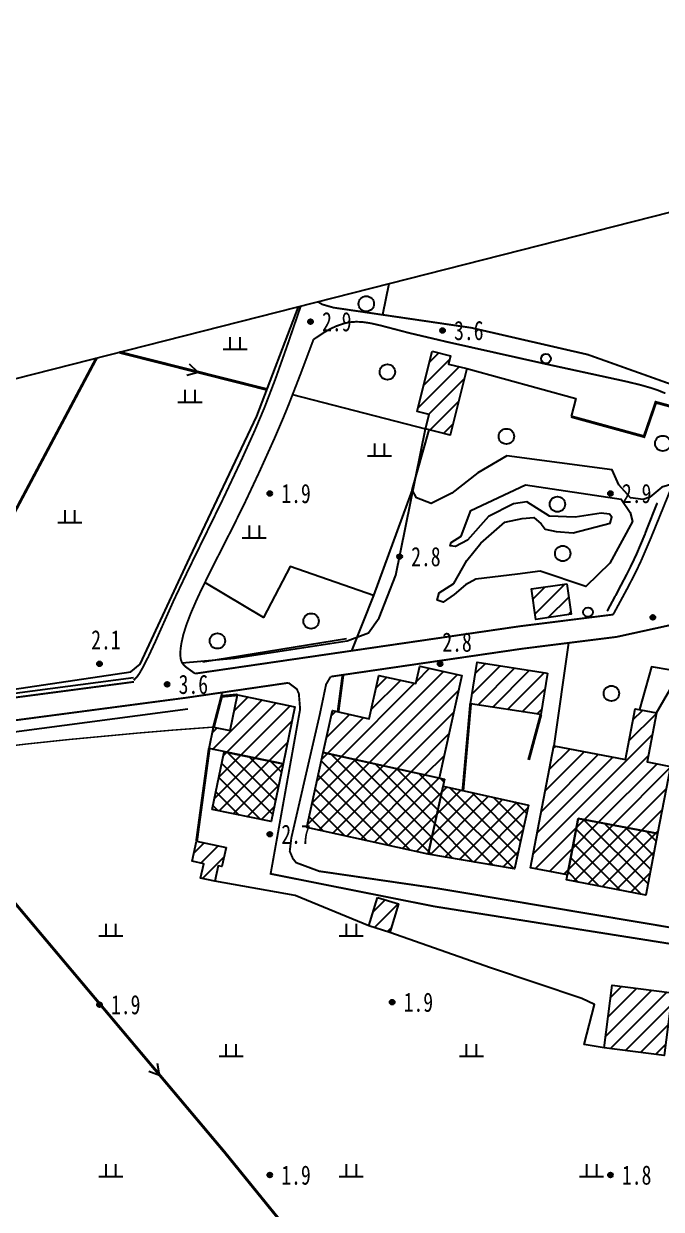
# Model space of a CAD drawing. Header units: metres. Extents: x 494039 to 619385, y 3351420 to 3402703.
# Drawn here: x 538615.7 to 538748.4, y 3374138.9 to 3374385.4 of the extents above; entities that cross this region are included whole.
import ezdxf
from ezdxf.enums import TextEntityAlignment as Align

# ---------------------------------------------------------------- set-up
doc = ezdxf.new("R2010")
doc.units = ezdxf.units.M
for name, pattern in [('2430', [0]), ('8521', [0]), ('9376', [0]), ('9610', [0])]:
    doc.linetypes.add(name, pattern=pattern)
for name, color, linetype in [('220200', 130, 'Continuous'), ('261301', 141, 'Continuous'), ('310300', 8, 'Continuous'), ('310500', 8, 'Continuous'), ('380201', 8, '2430'), ('420500', 8, 'Continuous'), ('510301', 8, 'Continuous'), ('720100', 8, 'Continuous'), ('760201', 8, '8521'), ('810100', 8, '9610'), ('810302', 8, 'Continuous'), ('810501', 8, 'Continuous'), ('810510', 8, 'Continuous'), ('范围线', 8, 'Continuous')]:
    doc.layers.add(name, color=color, linetype=linetype)
doc.layers.add('710101', color=8, linetype='Continuous', lineweight=0)
pattern_1 = [(45, (0, 0), (-1.767766953, 1.767766953), []), (135, (0, 0), (-1.767766953, -1.767766953), [])]
pattern_2 = [(45, (0, 0), (-1.767766953, 1.767766953), [])]

# ---------------------------------------------------------------- blocks, each defined once
blk = doc.blocks.new('gc170')
at = {"linetype": 'Continuous'}
blk.add_circle((0, 0), 0.5, dxfattribs=at)
blk = doc.blocks.new('gu')
at = {"flags": 128}
for points in [[(3.75, 0), (-3.75, 0)], [(2.71, -0.6), (3.75, 0), (3.75, 0), (2.71, 0.6)]]:
    blk.add_lwpolyline(points, dxfattribs=at)
blk = doc.blocks.new('p_point')
for radius in [0.25, 0.2, 0.15, 0.1, 0.05]:
    blk.add_circle((0, 0), radius)
blk.add_point((0, 0))
blk = doc.blocks.new('vm')
at = {"linetype": 'Continuous'}
for p, q in [((-0.5, 0), (-0.5, 1.3)), ((0.5, 1.3), (0.5, 0)), ((1.25, 0), (-1.25, 0))]:
    blk.add_line(p, q, dxfattribs=at)
blk = doc.blocks.new('v1')
blk.add_circle((0, 0), 0.8)
blk = doc.blocks.new('1-3&1-4')
at = {"layer": '310300', "linetype": 'Continuous'}
h = blk.add_hatch(dxfattribs=at)
h.set_pattern_fill('ANSI31', color=8, scale=20, style=0)
h.set_pattern_definition(pattern_2)
h.paths.add_polyline_path([(538700.7282, 3374317.3237), (538704.5328, 3374316.3679), (538704.0998, 3374314.6443), (538707.8743, 3374313.696), (538704.4055, 3374299.8887), (538699.3342, 3374301.1627), (538700.0819, 3374304.1389), (538697.5741, 3374304.7689)])
h = blk.add_hatch(dxfattribs=at)
h.set_pattern_fill('ANSI31', color=8, scale=20, style=0)
h.set_pattern_definition(pattern_2)
h.paths.add_polyline_path([(538728.7217, 3374268.9539), (538729.6373, 3374262.6275), (538722.2529, 3374261.5587), (538721.3372, 3374267.8851)])
h = blk.add_hatch(dxfattribs=at)
h.set_pattern_fill('ANSI31', color=8, scale=20, style=0)
h.set_pattern_definition(pattern_2)
h.paths.add_polyline_path([(538678.046, 3374233.8749), (538679.9688, 3374242.6009), (538687.6248, 3374240.9139), (538689.6086, 3374249.9167), (538697.3212, 3374248.2173), (538698.1192, 3374251.8386), (538706.8728, 3374249.9097), (538702.1683, 3374228.5596)])
h = blk.add_hatch(dxfattribs=at)
h.set_pattern_fill('ANSI31', color=8, scale=20, style=0)
h.set_pattern_definition(pattern_2)
h.paths.add_polyline_path([(538724.6573, 3374250.4128), (538723.309, 3374241.7538), (538708.6908, 3374244.0301), (538710.0392, 3374252.6891)])
h = blk.add_hatch(dxfattribs=at)
h.set_pattern_fill('ANSI31', color=8, scale=20, style=0)
h.set_pattern_definition(pattern_2)
h.paths.add_polyline_path([(538654.313, 3374234.6845), (538655.2343, 3374239.1735), (538658.6573, 3374238.471), (538660.1761, 3374245.8706), (538672.1393, 3374243.4151), (538669.6991, 3374231.5264)])
h = blk.add_hatch(dxfattribs=at)
h.set_pattern_fill('ANSI31', color=8, scale=20, style=0)
h.set_pattern_definition(pattern_2)
h.paths.add_polyline_path([(538731.0937, 3374220.1822), (538728.8412, 3374208.4243), (538721.1477, 3374209.8981), (538726.013, 3374235.295), (538740.8935, 3374232.4444), (538742.9131, 3374242.9867), (538747.3727, 3374242.1324), (538745.417, 3374231.9234), (538750.2727, 3374230.9932), (538747.596, 3374217.0208)])
h = blk.add_hatch(dxfattribs=at)
h.set_pattern_fill('ANSI31', color=8, scale=20, style=0)
h.set_pattern_definition(pattern_2)
h.paths.add_polyline_path([(538657.8347, 3374214.1016), (538656.9574, 3374210.1675), (538656.1813, 3374210.3405), (538655.4647, 3374207.1267), (538652.5335, 3374207.7803), (538653.1935, 3374210.7402), (538650.7673, 3374211.2813), (538651.7012, 3374215.4693)])
h = blk.add_hatch(dxfattribs=at)
h.set_pattern_fill('ANSI31', color=8, scale=20, style=0)
h.set_pattern_definition(pattern_2)
h.paths.add_polyline_path([(538689.3364, 3374203.7478), (538693.7171, 3374202.4009), (538691.9002, 3374196.4915), (538687.5195, 3374197.8384)])
h = blk.add_hatch(dxfattribs=at)
h.set_pattern_fill('ANSI31', color=8, scale=20, style=0)
h.set_pattern_definition(pattern_2)
h.paths.add_polyline_path([(538736.4679, 3374172.5077), (538738.1291, 3374185.5107), (538753.3366, 3374183.568), (538752.8541, 3374179.7904), (538750.1504, 3374180.1358), (538748.9718, 3374170.9103)])
at = {"layer": '310500', "linetype": 'Continuous'}
h = blk.add_hatch(dxfattribs=at)
h.set_pattern_fill('ANSI37', color=8, scale=20, style=0)
h.set_pattern_definition(pattern_1)
h.paths.add_polyline_path([(538654.9563, 3374222.0381), (538657.4211, 3374234.0465), (538669.6991, 3374231.5264), (538667.2344, 3374219.518)])
h = blk.add_hatch(dxfattribs=at)
h.set_pattern_fill('ANSI37', color=8, scale=20, style=0)
h.set_pattern_definition(pattern_1)
h.paths.add_polyline_path([(538703.2731, 3374228.3161), (538699.8456, 3374212.7613), (538674.6185, 3374218.3201), (538678.046, 3374233.8749)])
h = blk.add_hatch(dxfattribs=at)
h.set_pattern_fill('ANSI37', color=8, scale=20, style=0)
h.set_pattern_definition(pattern_1)
h.paths.add_polyline_path([(538702.9537, 3374226.8669), (538720.7535, 3374222.9447), (538717.8273, 3374209.6653), (538699.8456, 3374212.7613)])
h = blk.add_hatch(dxfattribs=at)
h.set_pattern_fill('ANSI37', color=8, scale=20, style=0)
h.set_pattern_definition(pattern_1)
h.paths.add_polyline_path([(538731.0937, 3374220.1822), (538747.596, 3374217.0208), (538745.1494, 3374204.2499), (538728.6471, 3374207.4112)])
at = {"layer": '220200', "color": 141, "linetype": 'Continuous', "const_width": 0.6, "flags": 128}
for points in [[(538592.5806, 3374243.8758), (538630.8654, 3374315.8798)], [(538635.654, 3374317.0972), (538666.333, 3374309.3648)]]:
    blk.add_lwpolyline(points, dxfattribs=at)
at = {"layer": '220200', "color": 141, "linetype": 'Continuous', "const_width": 0.6, "elevation": 2.6546, "flags": 128}
blk.add_lwpolyline([(538588.9544, 3374232.2239), (538657.57, 3374150.7175), (538716.5169, 3374078.1394), (538734.6059, 3374056.0308)], dxfattribs=at)
at = {"layer": '310300', "color": 8, "linetype": 'Continuous', "flags": 128}
for points, elevation in [([(538700.7282, 3374317.3237), (538704.5328, 3374316.3679), (538704.0998, 3374314.6443), (538707.8743, 3374313.696), (538704.4055, 3374299.8887), (538699.3342, 3374301.1627), (538700.0819, 3374304.1389), (538697.5741, 3374304.7689)], 7.0542), ([(538728.7217, 3374268.9539), (538729.6373, 3374262.6275), (538722.2529, 3374261.5587), (538721.3372, 3374267.8851)], 4.9884), ([(538678.046, 3374233.8749), (538679.9688, 3374242.6009), (538687.6248, 3374240.9139), (538689.6086, 3374249.9167), (538697.3212, 3374248.2173), (538698.1192, 3374251.8386), (538706.8728, 3374249.9097), (538702.1683, 3374228.5596)], 7.628), ([(538724.6573, 3374250.4128), (538723.309, 3374241.7538), (538708.6908, 3374244.0301), (538710.0392, 3374252.6891)], 6.6063), ([(538654.313, 3374234.6845), (538655.2343, 3374239.1735), (538658.6573, 3374238.471), (538660.1761, 3374245.8706), (538672.1393, 3374243.4151), (538669.6991, 3374231.5264)], 8.6903), ([(538731.0937, 3374220.1822), (538728.8412, 3374208.4243), (538721.1477, 3374209.8981), (538726.013, 3374235.295), (538740.8935, 3374232.4444), (538742.9131, 3374242.9867), (538747.3727, 3374242.1324), (538745.417, 3374231.9234), (538750.2727, 3374230.9932), (538747.596, 3374217.0208)], 9.5198), ([(538657.8347, 3374214.1016), (538656.9574, 3374210.1675), (538656.1813, 3374210.3405), (538655.4647, 3374207.1267), (538652.5335, 3374207.7803), (538653.1935, 3374210.7402), (538650.7673, 3374211.2813), (538651.7012, 3374215.4693)], 5.2995), ([(538689.3364, 3374203.7478), (538693.7171, 3374202.4009), (538691.9002, 3374196.4915), (538687.5195, 3374197.8384)], 5.2995), ([(538736.4679, 3374172.5077), (538738.1291, 3374185.5107), (538753.3366, 3374183.568), (538752.8541, 3374179.7904), (538750.1504, 3374180.1358), (538748.9718, 3374170.9103)], 7.2975)]:
    blk.add_lwpolyline(points, close=True, dxfattribs=dict(at, elevation=elevation))
at = {"layer": '310500', "color": 8, "linetype": 'Continuous', "flags": 128}
for points, elevation in [([(538654.9563, 3374222.0381), (538657.4211, 3374234.0465), (538669.6991, 3374231.5264), (538667.2344, 3374219.518)], 12.3979), ([(538703.2731, 3374228.3161), (538699.8456, 3374212.7613), (538674.6185, 3374218.3201), (538678.046, 3374233.8749)], 15.319), ([(538702.9537, 3374226.8669), (538720.7535, 3374222.9447), (538717.8273, 3374209.6653), (538699.8456, 3374212.7613)], 12.4232), ([(538731.0937, 3374220.1822), (538747.596, 3374217.0208), (538745.1494, 3374204.2499), (538728.6471, 3374207.4112)], 14.9017)]:
    blk.add_lwpolyline(points, close=True, dxfattribs=dict(at, elevation=elevation))
at = {"layer": '380201', "color": 8, "linetype": '2430', "const_width": 0.6, "flags": 128}
for points, elevation in [([(538729.5753, 3374303.7418), (538744.7699, 3374299.574), (538747.222, 3374306.6951), (538751.7835, 3374305.4516)], 5.0512), ([(538682.1346, 3374250.0268), (538681.125, 3374242.3461)], 5.4295), ([(538708.6908, 3374244.0301), (538707.0896, 3374225.9555)], 5.2128), ([(538720.77, 3374232.3479), (538723.309, 3374241.7538)], 5.3645), ([(538654.313, 3374234.6845), (538651.7012, 3374215.4693)], 5.2995)]:
    blk.add_lwpolyline(points, dxfattribs=dict(at, elevation=elevation))
blk.add_lwpolyline([(538655.2343, 3374239.1735), (538656.9002, 3374245.5666), (538660.1761, 3374245.8706)], dxfattribs=at)
at = {"layer": '420500', "color": 8, "linetype": 'Continuous', "const_width": 0.4, "flags": 128}
for points in [[(538733.0765, 3374316.616), (538708.8327, 3374322.1937), (538680.1714, 3374326.3878), (538677.8684, 3374327.0395), (538676.9326, 3374327.5911)], [(538673.359, 3374326.6826), (538670.6021, 3374318.6463), (538668.0673, 3374311.4833), (538665.8325, 3374305.6436), (538663.7794, 3374300.7876), (538661.0575, 3374294.7808), (538657.3003, 3374286.8267), (538649.9536, 3374271.8186), (538646.9583, 3374265.551), (538643.1677, 3374257.0457), (538641.6666, 3374253.8234), (538640.4108, 3374251.3877), (538639.789, 3374250.3032), (538639.3327, 3374249.6621), (538638.6304, 3374248.9108)], [(538676.0197, 3374319.7758), (538678.191, 3374321.2081), (538679.5182, 3374321.967), (538680.6899, 3374322.5128), (538682.3428, 3374323.0912), (538683.5331, 3374323.3441), (538684.9034, 3374323.4518), (538686.2303, 3374323.39), (538687.8866, 3374323.1457), (538690.035, 3374322.6536), (538695.9086, 3374321.1174), (538703.8886, 3374319.2363), (538724.2438, 3374314.6841), (538740.8528, 3374311.073), (538744.0998, 3374310.2928), (538746.5561, 3374309.5795), (538747.576, 3374309.2301), (538749.2124, 3374308.5674)], [(538750.4633, 3374288.9911), (538746.3118, 3374278.7809), (538744.2338, 3374273.913), (538743.3068, 3374271.9478), (538741.5479, 3374268.4775), (538738.3437, 3374262.5674)], [(538676.0197, 3374319.7758), (538673.4016, 3374312.7999), (538670.8321, 3374306.1715), (538669.7679, 3374303.5682), (538667.8413, 3374299.0805), (538664.7331, 3374292.1998), (538661.7074, 3374285.761), (538659.1756, 3374280.6343), (538654.6542, 3374271.7359), (538652.4682, 3374267.2711), (538651.6353, 3374265.4755), (538650.4621, 3374262.764), (538649.5118, 3374260.2569), (538648.9381, 3374258.3954), (538648.5536, 3374256.7004), (538648.3829, 3374255.5626), (538648.3086, 3374254.6984), (538648.3022, 3374254.151), (538648.3921, 3374253.336), (538648.479, 3374253.0098), (538648.6764, 3374252.5573), (538649.0348, 3374252.0735), (538649.5496, 3374251.6045), (538651.3819, 3374250.2897)], [(538733.0765, 3374316.616), (538767.4071, 3374304.3848), (538778.2212, 3374303.3881), (538790.1244, 3374305.1661), (538803.385, 3374306.3009), (538825.649, 3374302.312), (538838.4393, 3374301.0334)], [(538670.8013, 3374248.3746), (538672.5221, 3374247.0856), (538672.9655, 3374246.1573), (538673.2282, 3374242.8903), (538667.0944, 3374208.6593), (538701.1827, 3374201.875), (538755.9451, 3374193.2068), (538794.8346, 3374188.3006), (538796.2858, 3374189.129), (538797.3116, 3374192.1791), (538803.6074, 3374218.9212), (538808.084, 3374234.4283), (538815.5342, 3374259.8118), (538818.4168, 3374266.5349), (538826.2101, 3374277.284), (538833.2734, 3374289.9885), (538835.7792, 3374295.376), (538837.1716, 3374295.5151)], [(538651.3819, 3374250.2897), (538718.9018, 3374260.1329), (538738.3437, 3374262.5674)], [(538679.5763, 3374249.6539), (538719.5324, 3374255.4788), (538739.0537, 3374257.9232), (538751.2114, 3374260.5847), (538754.8054, 3374262.2105)], [(538334.8631, 3374205.7823), (538364.8911, 3374209.6941), (538466.5298, 3374225.0362), (538486.1117, 3374228.4614), (538638.6745, 3374248.5768)], [(538335.4697, 3374201.1252), (538365.545, 3374205.0432), (538467.2849, 3374220.4005), (538486.823, 3374223.818), (538649.5868, 3374245.2819), (538670.8013, 3374248.3746)], [(538806.2559, 3374239.0122), (538803.9171, 3374232.5072), (538800.3629, 3374220.0405), (538795.3364, 3374198.2534), (538793.7435, 3374192.496), (538792.5327, 3374191.9731), (538790.8989, 3374191.6407), (538769.7022, 3374194.2421), (538702.0352, 3374205.6), (538677.1912, 3374209.2076), (538672.403, 3374210.9828), (538671.7227, 3374211.83), (538671.0761, 3374213.3532), (538671.398, 3374216.1178), (538677.3306, 3374241.8437), (538678.6336, 3374248.0583), (538679.5763, 3374249.6539)]]:
    blk.add_lwpolyline(points, dxfattribs=at)
at = {"layer": '710101', "color": 8, "linetype": 'Continuous', "const_width": 0.3, "elevation": 2, "flags": 128}
blk.add_lwpolyline([(538614.0067, 3374235.3766), (538616.1561, 3374235.634), (538625.1031, 3374236.5823), (538639.3574, 3374237.9154), (538646.8008, 3374238.5416), (538655.2343, 3374239.1735)], dxfattribs=at)
at = {"layer": '760201', "color": 8, "linetype": '8521', "flags": 128}
for points in [[(538534.1771, 3374291.2994), (538537.3788, 3374289.3023), (538536.2874, 3374280.9989), (538534.5369, 3374275.3261), (538530.7379, 3374260.2681), (538530.3234, 3374254.5299), (538533.1222, 3374245.1769), (538535.7909, 3374236.6635), (538536.6693, 3374236.1679), (538589.9827, 3374243.4898), (538638.0232, 3374250.6289), (538639.9672, 3374252.2445), (538650.2722, 3374274.438), (538664.2246, 3374303.8126), (538672.8615, 3374326.5562)], [(538736.4679, 3374172.5077), (538732.3386, 3374173.1514), (538734.4483, 3374181.5162), (538731.8214, 3374182.709), (538712.8627, 3374189.1216), (538691.9002, 3374196.4915), (538687.5195, 3374197.8384), (538672.2335, 3374204.132), (538655.4647, 3374207.1267)]]:
    blk.add_lwpolyline(points, dxfattribs=at)
at = {"layer": '760201', "color": 8, "linetype": '8521', "elevation": 3.0319, "flags": 128}
blk.add_lwpolyline([(538648.6764, 3374252.5573), (538659.5911, 3374253.5205), (538683.0206, 3374257.0929), (538687.4383, 3374258.7693), (538689.6716, 3374261.9101), (538693.1357, 3374270.7262), (538699.3342, 3374301.1627)], dxfattribs=at)
at = {"layer": '810100', "color": 8, "linetype": '9610', "flags": 128}
for points, elevation in [([(538691.7075, 3374331.3473), (538690.3466, 3374324.8988)], 3.9536), ([(538671.6683, 3374308.2943), (538699.3342, 3374301.1627)], 2.7851), ([(538696.5502, 3374288.4769), (538688.4941, 3374266.5618), (538671.1354, 3374272.5349), (538665.6414, 3374261.9658), (538653.4201, 3374269.2448)], 2.5423), ([(538688.4941, 3374266.5618), (538683.9094, 3374255.0316)], 2.603), ([(538747.3727, 3374242.1324), (538751.6867, 3374249.5833), (538754.3725, 3374262.0534)], 3.1645), ([(538751.2114, 3374260.5847), (538752.4892, 3374259.222), (538750.4369, 3374251.0331), (538746.3424, 3374251.6894), (538743.8332, 3374242.8104)], 3.1645), ([(538729.0778, 3374256.674), (538726.013, 3374235.295)], 3.1645), ([(538656.9002, 3374245.5666), (538657.0476, 3374246.3696)], 3.1605)]:
    blk.add_lwpolyline(points, dxfattribs=dict(at, elevation=elevation))
for points in [[(538707.8743, 3374313.696), (538730.5982, 3374307.4733), (538729.5753, 3374303.7418)], [(538750.7968, 3374289.751), (538748.4643, 3374289.0427), (538745.9903, 3374286.964), (538744.5548, 3374286.4711), (538741.9625, 3374286.8546), (538739.5553, 3374289.5162), (538738.1304, 3374292.637), (538716.222, 3374295.5958), (538710.1757, 3374292.0579), (538704.7981, 3374287.7806), (538700.487, 3374285.6524), (538697.4214, 3374286.8513), (538696.5502, 3374288.4769), (538700.0552, 3374300.9816)]]:
    blk.add_lwpolyline(points, dxfattribs=at)
blk.add_lwpolyline([(538704.6143, 3374277.5346), (538706.7577, 3374278.873), (538708.7598, 3374284.1708), (538720.1343, 3374289.5647), (538739.9849, 3374286.5848), (538741.8766, 3374283.7801), (538742.3457, 3374281.9042), (538737.6593, 3374273.262), (538732.6535, 3374268.3852), (538723.1745, 3374271.5919), (538718.4696, 3374270.9462), (538709.796, 3374269.9342), (538707.6143, 3374268.7332), (538705.2806, 3374266.7493), (538702.9885, 3374265.1473), (538701.7669, 3374265.5471), (538702.1585, 3374267.0634), (538705.1677, 3374269.0136), (538707.9107, 3374273.7778), (538710.8228, 3374277.4041), (538715.834, 3374281.7852), (538719.3835, 3374282.5565), (538721.8523, 3374282.7267), (538723.3783, 3374281.4167), (538724.1975, 3374280.303), (538726.5018, 3374279.835), (538730.0438, 3374279.5732), (538737.7058, 3374281.5795), (538738.048, 3374282.7857), (538737.5544, 3374283.4503), (538735.8338, 3374283.6492), (538730.4507, 3374282.8267), (538725.0984, 3374283.0002), (538720.3761, 3374286.003), (538717.6479, 3374285.6123), (538712.4001, 3374282.9762), (538708.0354, 3374278.0562), (538705.5785, 3374276.6921), (538704.4207, 3374276.8629)], close=True, dxfattribs=at)
at = {"layer": '810510', "color": 8, "linetype": '9376', "flags": 128}
blk.add_lwpolyline([(538747.4987, 3374285.7603), (538747.4479, 3374285.6328), (538745.3051, 3374280.2837), (538744.9946, 3374279.5212), (538744.9426, 3374279.3942), (538744.8997, 3374279.289), (538743.9409, 3374276.9807), (538743.1744, 3374275.2083), (538742.7061, 3374274.1737), (538742.6322, 3374274.0148), (538741.9507, 3374272.5928), (538741.0879, 3374270.8689), (538739.9605, 3374268.6891), (538738.8075, 3374266.5228), (538738.724, 3374266.3687), (538738.6905, 3374266.3069), (538737.0659, 3374263.3493), (538737.0321, 3374263.2877)], dxfattribs=at)
for points, elevation in [([(538682.8734, 3374257.5069), (538653.0192, 3374252.6365)], 2.909), ([(538485.9718, 3374229.3751), (538571.8102, 3374240.6708), (538638.5534, 3374249.493)], 4.0368), ([(538523.6371, 3374226.3357), (538572.8468, 3374232.8113), (538649.9043, 3374242.997)], 4.0368)]:
    blk.add_lwpolyline(points, dxfattribs=dict(at, elevation=elevation))
at = {"layer": '范围线', "color": 8}
blk.add_lwpolyline([(535819.6419, 3373601.2022), (537627.1126, 3373688.2437), (538787.7298, 3373876.5354), (540484.0612, 3374633.6129), (539516.8326, 3374541.113), (537774.5038, 3374098.173), (535819.6419, 3373601.2022)], dxfattribs=at)
at = {"layer": '261301', "color": 141, "linetype": 'Continuous', "xscale": 2, "yscale": 2}
for p, rotation in [((538644.6923, 3374314.8192, 1.7824), 345.8545138748188), ((538639.1734, 3374172.5702, 2.6546), 310.0904883027528)]:
    blk.add_blockref('gu', p, dxfattribs=dict(at, rotation=rotation))
at = {"layer": '510301', "color": 8, "linetype": 'Continuous', "xscale": 2, "yscale": 2}
for p in [(538724.3575, 3374315.7826, 6.7239), (538733.1261, 3374263.0669, 3.4073)]:
    blk.add_blockref('gc170', p, dxfattribs=at)
at = {"layer": '720100', "color": 8, "linetype": 'Continuous', "xscale": 2, "yscale": 2, "zscale": 2}
for p in [(538675.3967, 3374323.4641, 2.8841), (538702.861, 3374321.6365, 3.6311), (538666.9185, 3374287.7453, 1.9305), (538737.7733, 3374287.7455, 2.887), (538693.9284, 3374274.6186, 2.8), (538746.5886, 3374261.9785, 3.1769), (538631.491, 3374252.3179, 2.1), (538702.3458, 3374252.318, 2.8143), (538645.5628, 3374248.0585, 3.5512), (538666.9183, 3374216.8905, 2.7364), (538631.4909, 3374181.4631, 1.9488), (538692.3692, 3374181.9722, 1.8581), (538666.9182, 3374146.0358, 1.8526), (538737.773, 3374146.0359, 1.7923)]:
    blk.add_blockref('p_point', p, dxfattribs=at)
at = {"layer": '810302', "color": 8, "linetype": 'Continuous', "xscale": 2, "yscale": 2}
for p in [(538659.6905, 3374317.647, 3.387), (538650.3234, 3374306.6635), (538689.7362, 3374295.5059, 2.603), (538625.3234, 3374281.6635), (538663.6901, 3374278.465, 2.603), (538633.8572, 3374195.6739), (538683.8572, 3374195.6739), (538658.8572, 3374170.6739), (538708.8572, 3374170.6739), (538633.8572, 3374145.6739), (538683.8572, 3374145.6739), (538733.8572, 3374145.6739)]:
    blk.add_blockref('vm', p, dxfattribs=at)
at = {"layer": '810501', "color": 8, "linetype": 'Continuous', "xscale": 2, "yscale": 2}
for p in [(538686.9955, 3374327.1659, 3.9536), (538691.3754, 3374312.9987, 2.603), (538716.13, 3374299.6078, 2.603), (538748.658, 3374298.162, 2.603), (538726.7496, 3374285.5063, 2.603), (538727.8477, 3374275.258, 2.603), (538675.5025, 3374261.2143, 2.603), (538656.0201, 3374257.0768, 2.603), (538737.9716, 3374246.1668, 2.603)]:
    blk.add_blockref('v1', p, dxfattribs=at)
at = {"layer": '720100', "color": 8, "width": 0.75}
for s, p in [('2.9', (538677.7967, 3374323.4641, 2.8841)), ('3.6', (538705.261, 3374321.6365, 3.6311)), ('1.9', (538669.3185, 3374287.7453, 1.9305)), ('2.9', (538740.1733, 3374287.7455, 2.887)), ('2.8', (538696.3284, 3374274.6186, 2.8)), ('2.1', (538629.7746, 3374257.32, 2.1)), ('2.8', (538702.8126, 3374256.8395, 2.8143)), ('3.6', (538647.9628, 3374248.0585, 3.5512)), ('2.7', (538669.3183, 3374216.8905, 2.7364)), ('1.9', (538633.8909, 3374181.4631, 1.9488)), ('1.9', (538694.7692, 3374181.9722, 1.8581)), ('1.9', (538669.3182, 3374146.0358, 1.8526)), ('1.8', (538740.173, 3374146.0359, 1.7923))]:
    blk.add_text(s, height=4, dxfattribs=at).set_placement(p, align=Align.MIDDLE_LEFT)

msp = doc.modelspace()

# ---------------------------------------------------------------- block references
msp.add_blockref('1-3&1-4', (0, 0))

doc.saveas('drawing.dxf')
